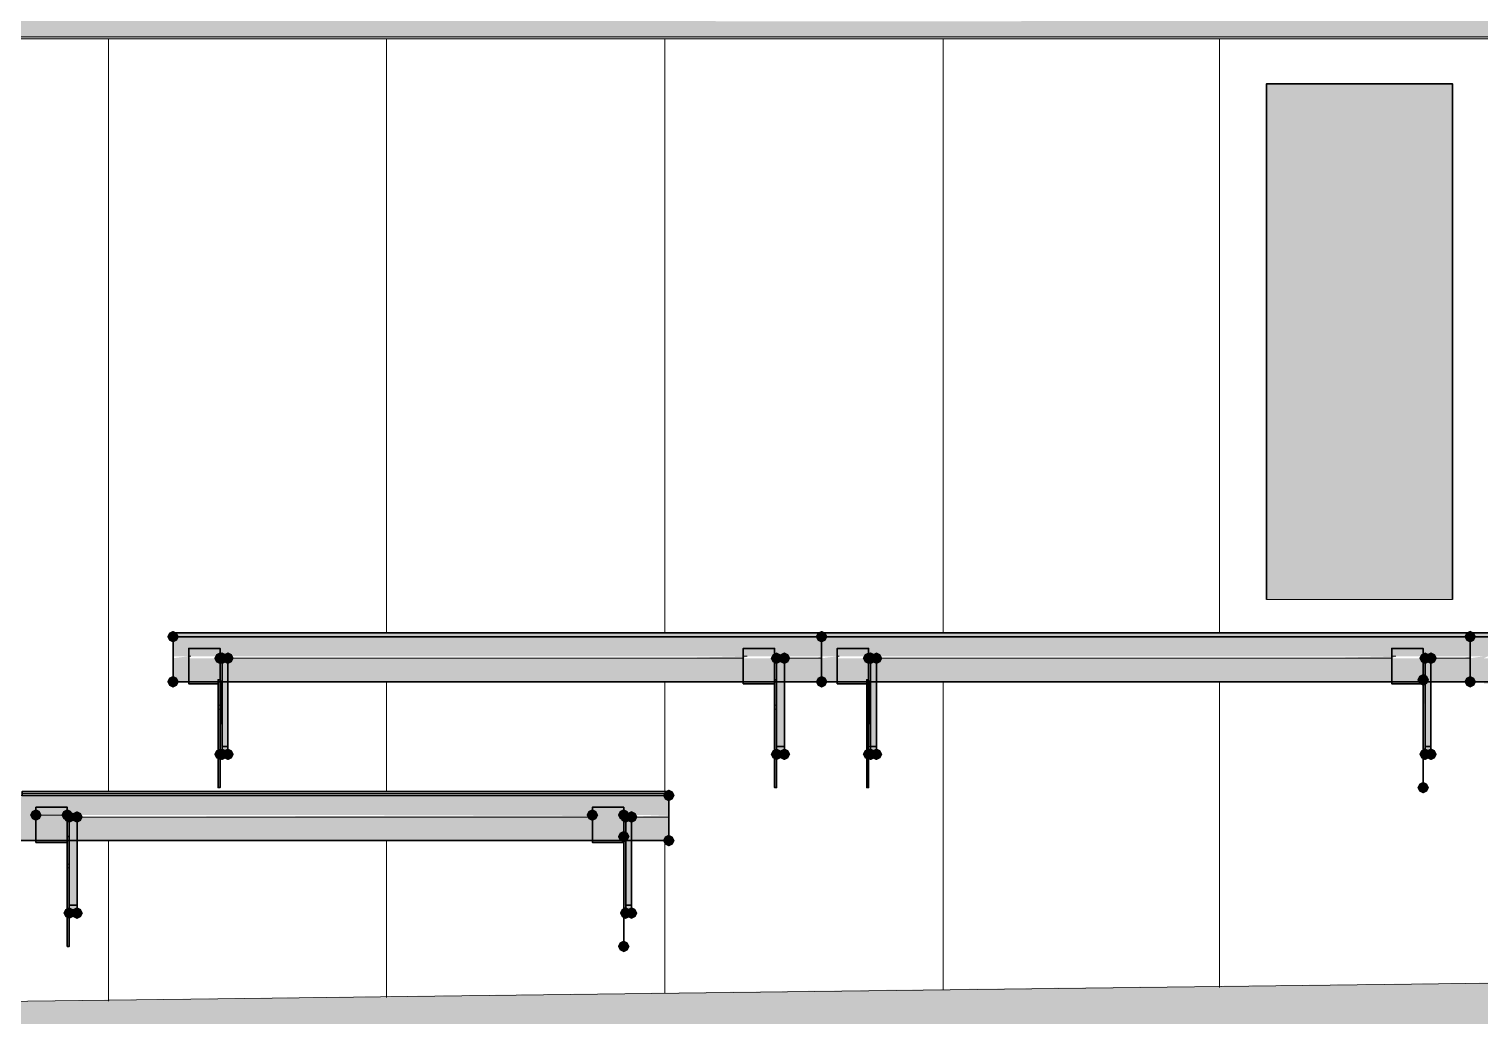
# Model space of a CAD drawing. Header units: millimetres. Extents: x -11345 to 411485, y -9810 to 73012.
# Drawn here: x 310924 to 314058, y 3243 to 5375 of the extents above; entities that cross this region are included whole.
import ezdxf

# ---------------------------------------------------------------- set-up
doc = ezdxf.new("R2010")
doc.units = ezdxf.units.MM
for name, color, linetype, true_color in [('PDF _Антураж', 7, 'Continuous', 0xb7c0ca), ('PDF _Обобщенные модели', 7, 'Continuous', 0xb5bcbf), ('PDF _Ограждение', 7, 'Continuous', 0x7f7f7f)]:
    doc.layers.add(name, color=color, linetype=linetype, true_color=true_color)
for name, color, linetype in [('PDF _Крыша штриховка', 7, 'Continuous'), ('PDF _Линии', 7, 'Continuous'), ('PDF _Стены наружные', 7, 'Continuous')]:
    doc.layers.add(name, color=color, linetype=linetype)

msp = doc.modelspace()

# ---------------------------------------------------------------- hatches: boundary and pattern name
at = {"layer": 'PDF _Антураж', "transparency": 33554687}
msp.add_hatch(color=256, dxfattribs=at).paths.add_polyline_path([(298603.49472, 3063.50144), (298734.71891, 3046.56929), (298738.95195, 3063.50144), (298738.95195, 3076.20056), (298726.25284, 3076.20056), (298730.48587, 3093.13271), (298946.37083, 3063.50144), (298942.13779, 3042.33625), (298950.60387, 3042.33625), (298954.83691, 3063.50144), (299132.62452, 3038.10321), (301592.0198, 3008.47194), (301668.21449, 3008.47194), (307865.38263, 2932.27725), (308034.70416, 2928.04422), (308034.70416, 2919.57814), (308085.50062, 2839.15041), (308098.19974, 2830.68433), (308102.43278, 2826.4513), (308115.13189, 2822.21826), (308119.36493, 2822.21826), (308144.76316, 2817.98522), (308174.39443, 2813.75218), (308178.62747, 2813.75218), (308204.0257, 2817.98522), (308208.25874, 2817.98522), (308233.65697, 2822.21826), (308237.89, 2822.21826), (308250.58912, 2826.4513), (308259.0552, 2830.68433), (308267.52127, 2839.15041), (308271.75431, 2839.15041), (308318.31773, 2919.57814), (308318.31773, 2923.81118), (308322.55077, 2923.81118), (308322.55077, 2932.27725), (314604.37968, 3008.47194), (314684.80741, 3008.47194), (317804.55667, 2970.3746), (321047.06405, 2928.04422), (321051.29708, 2928.04422), (321051.29708, 2919.57814), (321055.53012, 2915.3451), (321102.09354, 2839.15041), (321114.79266, 2830.68433), (321114.79266, 2826.4513), (321131.72481, 2822.21826), (321135.95785, 2822.21826), (321161.35608, 2817.98522), (321199.45343, 2813.75218), (321220.61862, 2817.98522), (321224.85166, 2817.98522), (321250.24989, 2822.21826), (321254.48292, 2822.21826), (321267.18204, 2826.4513), (321275.64812, 2830.68433), (321284.11419, 2839.15041), (321330.67761, 2915.3451), (321330.67761, 2928.04422), (321753.98145, 2970.3746), (321758.21449, 2961.90852), (321758.21449, 3300.55159), (321152.89, 3241.28905), (316454.21744, 3300.55159), (314629.77791, 3321.71678), (312830.73661, 3300.55159), (308195.55962, 3241.28905), (308136.29708, 3241.28905), (301697.84576, 3321.71678), (297401.31183, 3372.51324), (297418.24399, 3321.71678), (297447.87525, 3241.28905), (297452.10829, 3224.3569), (297443.64222, 3245.52209), (297447.87525, 3224.3569), (297452.10829, 3220.12386), (297718.78971, 3152.39525), (297752.65402, 3148.16221), (297735.72186, 3152.39525), (297602.38115, 3186.25955), (297752.65402, 3148.16221), (297960.07289, 3118.53094), (298163.25874, 3093.13271), (298167.49177, 3093.13271), (298180.19089, 3118.53094), (298383.37673, 3093.13271), (298493.43573, 3076.20056), (298506.13484, 3076.20056)])
at = {"layer": 'PDF _Линии', "transparency": 33554559}
for points in [[(311247.58027, 4062.49849), (311243.34723, 4070.96457), (311234.88115, 4075.19761), (311226.41508, 4070.96457), (311222.18204, 4062.49849), (311226.41508, 4054.03242), (311234.88115, 4049.79938), (311243.34723, 4054.03242)], [(312648.71596, 4062.49849), (312644.48292, 4070.96457), (312636.01685, 4075.19761), (312627.55077, 4070.96457), (312623.31773, 4062.49849), (312627.55077, 4054.03242), (312636.01685, 4049.79938), (312644.48292, 4054.03242)], [(312648.71596, 4062.49849), (312644.48292, 4070.96457), (312636.01685, 4075.19761), (312627.55077, 4070.96457), (312623.31773, 4062.49849), (312627.55077, 4054.03242), (312636.01685, 4049.79938), (312644.48292, 4054.03242)], [(314049.85166, 4062.49849), (314045.61862, 4070.96457), (314037.15254, 4075.19761), (314028.68646, 4070.96457), (314024.45343, 4062.49849), (314028.68646, 4054.03242), (314037.15254, 4049.79938), (314045.61862, 4054.03242)], [(314049.85166, 4062.49849), (314045.61862, 4070.96457), (314037.15254, 4075.19761), (314028.68646, 4070.96457), (314024.45343, 4062.49849), (314028.68646, 4054.03242), (314037.15254, 4049.79938), (314045.61862, 4054.03242)], [(311349.17319, 4015.93507), (311344.94015, 4024.40115), (311336.47407, 4028.63419), (311328.008, 4024.40115), (311323.77496, 4015.93507), (311328.008, 4007.46899), (311336.47407, 4003.23596), (311344.94015, 4007.46899)], [(311349.17319, 4015.93507), (311344.94015, 4024.40115), (311336.47407, 4028.63419), (311328.008, 4024.40115), (311323.77496, 4015.93507), (311328.008, 4007.46899), (311336.47407, 4003.23596), (311344.94015, 4007.46899)], [(311353.40623, 4015.93507), (311349.17319, 4024.40115), (311340.70711, 4028.63419), (311332.24104, 4024.40115), (311328.008, 4015.93507), (311332.24104, 4007.46899), (311340.70711, 4003.23596), (311349.17319, 4007.46899)], [(311353.40623, 4015.93507), (311349.17319, 4024.40115), (311340.70711, 4028.63419), (311332.24104, 4024.40115), (311328.008, 4015.93507), (311332.24104, 4007.46899), (311340.70711, 4003.23596), (311349.17319, 4007.46899)], [(311366.10534, 4015.93507), (311361.87231, 4024.40115), (311353.40623, 4028.63419), (311344.94015, 4024.40115), (311340.70711, 4015.93507), (311344.94015, 4007.46899), (311353.40623, 4003.23596), (311361.87231, 4007.46899)], [(312551.35608, 4015.93507), (312547.12304, 4024.40115), (312538.65697, 4028.63419), (312530.19089, 4024.40115), (312525.95785, 4015.93507), (312530.19089, 4007.46899), (312538.65697, 4003.23596), (312547.12304, 4007.46899)], [(312551.35608, 4015.93507), (312547.12304, 4024.40115), (312538.65697, 4028.63419), (312530.19089, 4024.40115), (312525.95785, 4015.93507), (312530.19089, 4007.46899), (312538.65697, 4003.23596), (312547.12304, 4007.46899)], [(312551.35608, 4015.93507), (312547.12304, 4024.40115), (312538.65697, 4028.63419), (312530.19089, 4024.40115), (312525.95785, 4015.93507), (312530.19089, 4007.46899), (312538.65697, 4003.23596), (312547.12304, 4007.46899)], [(312551.35608, 4015.93507), (312547.12304, 4024.40115), (312538.65697, 4028.63419), (312530.19089, 4024.40115), (312525.95785, 4015.93507), (312530.19089, 4007.46899), (312538.65697, 4003.23596), (312547.12304, 4007.46899)], [(312568.28823, 4015.93507), (312564.0552, 4024.40115), (312555.58912, 4028.63419), (312547.12304, 4024.40115), (312542.89, 4015.93507), (312547.12304, 4007.46899), (312555.58912, 4003.23596), (312564.0552, 4007.46899)], [(312750.30888, 4015.93507), (312746.07584, 4024.40115), (312737.60977, 4028.63419), (312729.14369, 4024.40115), (312724.91065, 4015.93507), (312729.14369, 4007.46899), (312737.60977, 4003.23596), (312746.07584, 4007.46899)], [(312750.30888, 4015.93507), (312746.07584, 4024.40115), (312737.60977, 4028.63419), (312729.14369, 4024.40115), (312724.91065, 4015.93507), (312729.14369, 4007.46899), (312737.60977, 4003.23596), (312746.07584, 4007.46899)], [(312754.54192, 4015.93507), (312750.30888, 4024.40115), (312741.84281, 4028.63419), (312733.37673, 4024.40115), (312729.14369, 4015.93507), (312733.37673, 4007.46899), (312741.84281, 4003.23596), (312750.30888, 4007.46899)], [(312754.54192, 4015.93507), (312750.30888, 4024.40115), (312741.84281, 4028.63419), (312733.37673, 4024.40115), (312729.14369, 4015.93507), (312733.37673, 4007.46899), (312741.84281, 4003.23596), (312750.30888, 4007.46899)], [(312767.24104, 4015.93507), (312763.008, 4024.40115), (312754.54192, 4028.63419), (312746.07584, 4024.40115), (312741.84281, 4015.93507), (312746.07584, 4007.46899), (312754.54192, 4003.23596), (312763.008, 4007.46899)], [(313952.49177, 4015.93507), (313948.25874, 4024.40115), (313939.79266, 4028.63419), (313931.32658, 4024.40115), (313927.09354, 4015.93507), (313931.32658, 4007.46899), (313939.79266, 4003.23596), (313948.25874, 4007.46899)], [(313952.49177, 4015.93507), (313948.25874, 4024.40115), (313939.79266, 4028.63419), (313931.32658, 4024.40115), (313927.09354, 4015.93507), (313931.32658, 4007.46899), (313939.79266, 4003.23596), (313948.25874, 4007.46899)], [(313965.19089, 4015.93507), (313960.95785, 4024.40115), (313952.49177, 4028.63419), (313944.0257, 4024.40115), (313939.79266, 4015.93507), (313944.0257, 4007.46899), (313952.49177, 4003.23596), (313960.95785, 4007.46899)], [(313948.25874, 3969.37165), (313944.0257, 3977.83773), (313935.55962, 3982.07076), (313927.09354, 3977.83773), (313922.86051, 3969.37165), (313927.09354, 3960.90557), (313935.55962, 3956.67253), (313944.0257, 3960.90557)], [(311247.58027, 3965.13861), (311243.34723, 3973.60469), (311234.88115, 3977.83773), (311226.41508, 3973.60469), (311222.18204, 3965.13861), (311226.41508, 3956.67253), (311234.88115, 3952.4395), (311243.34723, 3956.67253)], [(312648.71596, 3965.13861), (312644.48292, 3973.60469), (312636.01685, 3977.83773), (312627.55077, 3973.60469), (312623.31773, 3965.13861), (312627.55077, 3956.67253), (312636.01685, 3952.4395), (312644.48292, 3956.67253)], [(312648.71596, 3965.13861), (312644.48292, 3973.60469), (312636.01685, 3977.83773), (312627.55077, 3973.60469), (312623.31773, 3965.13861), (312627.55077, 3956.67253), (312636.01685, 3952.4395), (312644.48292, 3956.67253)], [(314049.85166, 3965.13861), (314045.61862, 3973.60469), (314037.15254, 3977.83773), (314028.68646, 3973.60469), (314024.45343, 3965.13861), (314028.68646, 3956.67253), (314037.15254, 3952.4395), (314045.61862, 3956.67253)], [(314049.85166, 3965.13861), (314045.61862, 3973.60469), (314037.15254, 3977.83773), (314028.68646, 3973.60469), (314024.45343, 3965.13861), (314028.68646, 3956.67253), (314037.15254, 3952.4395), (314045.61862, 3956.67253)], [(311349.17319, 3808.51619), (311344.94015, 3816.98227), (311336.47407, 3821.21531), (311328.008, 3816.98227), (311323.77496, 3808.51619), (311328.008, 3800.05012), (311336.47407, 3795.81708), (311344.94015, 3800.05012)], [(311353.40623, 3808.51619), (311349.17319, 3816.98227), (311340.70711, 3821.21531), (311332.24104, 3816.98227), (311328.008, 3808.51619), (311332.24104, 3800.05012), (311340.70711, 3795.81708), (311349.17319, 3800.05012)], [(311353.40623, 3808.51619), (311349.17319, 3816.98227), (311340.70711, 3821.21531), (311332.24104, 3816.98227), (311328.008, 3808.51619), (311332.24104, 3800.05012), (311340.70711, 3795.81708), (311349.17319, 3800.05012)], [(311366.10534, 3808.51619), (311361.87231, 3816.98227), (311353.40623, 3821.21531), (311344.94015, 3816.98227), (311340.70711, 3808.51619), (311344.94015, 3800.05012), (311353.40623, 3795.81708), (311361.87231, 3800.05012)], [(312551.35608, 3808.51619), (312547.12304, 3816.98227), (312538.65697, 3821.21531), (312530.19089, 3816.98227), (312525.95785, 3808.51619), (312530.19089, 3800.05012), (312538.65697, 3795.81708), (312547.12304, 3800.05012)], [(312551.35608, 3808.51619), (312547.12304, 3816.98227), (312538.65697, 3821.21531), (312530.19089, 3816.98227), (312525.95785, 3808.51619), (312530.19089, 3800.05012), (312538.65697, 3795.81708), (312547.12304, 3800.05012)], [(312551.35608, 3808.51619), (312547.12304, 3816.98227), (312538.65697, 3821.21531), (312530.19089, 3816.98227), (312525.95785, 3808.51619), (312530.19089, 3800.05012), (312538.65697, 3795.81708), (312547.12304, 3800.05012)], [(312568.28823, 3808.51619), (312564.0552, 3816.98227), (312555.58912, 3821.21531), (312547.12304, 3816.98227), (312542.89, 3808.51619), (312547.12304, 3800.05012), (312555.58912, 3795.81708), (312564.0552, 3800.05012)], [(312750.30888, 3808.51619), (312746.07584, 3816.98227), (312737.60977, 3821.21531), (312729.14369, 3816.98227), (312724.91065, 3808.51619), (312729.14369, 3800.05012), (312737.60977, 3795.81708), (312746.07584, 3800.05012)], [(312754.54192, 3808.51619), (312750.30888, 3816.98227), (312741.84281, 3821.21531), (312733.37673, 3816.98227), (312729.14369, 3808.51619), (312733.37673, 3800.05012), (312741.84281, 3795.81708), (312750.30888, 3800.05012)], [(312754.54192, 3808.51619), (312750.30888, 3816.98227), (312741.84281, 3821.21531), (312733.37673, 3816.98227), (312729.14369, 3808.51619), (312733.37673, 3800.05012), (312741.84281, 3795.81708), (312750.30888, 3800.05012)], [(312767.24104, 3808.51619), (312763.008, 3816.98227), (312754.54192, 3821.21531), (312746.07584, 3816.98227), (312741.84281, 3808.51619), (312746.07584, 3800.05012), (312754.54192, 3795.81708), (312763.008, 3800.05012)], [(313952.49177, 3808.51619), (313948.25874, 3816.98227), (313939.79266, 3821.21531), (313931.32658, 3816.98227), (313927.09354, 3808.51619), (313931.32658, 3800.05012), (313939.79266, 3795.81708), (313948.25874, 3800.05012)], [(313952.49177, 3808.51619), (313948.25874, 3816.98227), (313939.79266, 3821.21531), (313931.32658, 3816.98227), (313927.09354, 3808.51619), (313931.32658, 3800.05012), (313939.79266, 3795.81708), (313948.25874, 3800.05012)], [(313965.19089, 3808.51619), (313960.95785, 3816.98227), (313952.49177, 3821.21531), (313944.0257, 3816.98227), (313939.79266, 3808.51619), (313944.0257, 3800.05012), (313952.49177, 3795.81708), (313960.95785, 3800.05012)], [(312318.53897, 3719.62239), (312314.30593, 3728.08846), (312305.83986, 3732.3215), (312297.37378, 3728.08846), (312293.14074, 3719.62239), (312297.37378, 3711.15631), (312305.83986, 3706.92327), (312314.30593, 3711.15631)], [(313948.25874, 3736.55454), (313944.0257, 3745.02062), (313935.55962, 3749.25366), (313927.09354, 3745.02062), (313922.86051, 3736.55454), (313927.09354, 3728.08846), (313935.55962, 3723.85543), (313944.0257, 3728.08846)], [(310951.26759, 3677.292), (310947.03455, 3685.75808), (310938.56847, 3689.99112), (310930.10239, 3685.75808), (310925.86936, 3677.292), (310930.10239, 3668.82593), (310938.56847, 3664.59289), (310947.03455, 3668.82593)], [(311018.9962, 3677.292), (311014.76316, 3685.75808), (311006.29708, 3689.99112), (310997.83101, 3685.75808), (310993.59797, 3677.292), (310997.83101, 3668.82593), (311006.29708, 3664.59289), (311014.76316, 3668.82593)], [(311023.22924, 3673.05897), (311018.9962, 3681.52504), (311010.53012, 3685.75808), (311002.06405, 3681.52504), (310997.83101, 3673.05897), (311002.06405, 3664.59289), (311010.53012, 3660.35985), (311018.9962, 3664.59289)], [(311023.22924, 3673.05897), (311018.9962, 3681.52504), (311010.53012, 3685.75808), (311002.06405, 3681.52504), (310997.83101, 3673.05897), (311002.06405, 3664.59289), (311010.53012, 3660.35985), (311018.9962, 3664.59289)], [(311023.22924, 3673.05897), (311018.9962, 3681.52504), (311010.53012, 3685.75808), (311002.06405, 3681.52504), (310997.83101, 3673.05897), (311002.06405, 3664.59289), (311010.53012, 3660.35985), (311018.9962, 3664.59289)], [(311023.22924, 3673.05897), (311018.9962, 3681.52504), (311010.53012, 3685.75808), (311002.06405, 3681.52504), (310997.83101, 3673.05897), (311002.06405, 3664.59289), (311010.53012, 3660.35985), (311018.9962, 3664.59289)], [(311040.16139, 3673.05897), (311035.92835, 3681.52504), (311027.46228, 3685.75808), (311018.9962, 3681.52504), (311014.76316, 3673.05897), (311018.9962, 3664.59289), (311027.46228, 3660.35985), (311035.92835, 3664.59289)], [(312153.45048, 3677.292), (312149.21744, 3685.75808), (312140.75136, 3689.99112), (312132.28528, 3685.75808), (312128.05225, 3677.292), (312132.28528, 3668.82593), (312140.75136, 3664.59289), (312149.21744, 3668.82593)], [(312221.17909, 3677.292), (312216.94605, 3685.75808), (312208.47997, 3689.99112), (312200.0139, 3685.75808), (312195.78086, 3677.292), (312200.0139, 3668.82593), (312208.47997, 3664.59289), (312216.94605, 3668.82593)], [(312225.41213, 3673.05897), (312221.17909, 3681.52504), (312212.71301, 3685.75808), (312204.24694, 3681.52504), (312200.0139, 3673.05897), (312204.24694, 3664.59289), (312212.71301, 3660.35985), (312221.17909, 3664.59289)], [(312225.41213, 3673.05897), (312221.17909, 3681.52504), (312212.71301, 3685.75808), (312204.24694, 3681.52504), (312200.0139, 3673.05897), (312204.24694, 3664.59289), (312212.71301, 3660.35985), (312221.17909, 3664.59289)], [(312238.11124, 3673.05897), (312233.8782, 3681.52504), (312225.41213, 3685.75808), (312216.94605, 3681.52504), (312212.71301, 3673.05897), (312216.94605, 3664.59289), (312225.41213, 3660.35985), (312233.8782, 3664.59289)], [(312221.17909, 3630.72858), (312216.94605, 3639.19466), (312208.47997, 3643.4277), (312200.0139, 3639.19466), (312195.78086, 3630.72858), (312200.0139, 3622.2625), (312208.47997, 3618.02947), (312216.94605, 3622.2625)], [(312318.53897, 3622.2625), (312314.30593, 3630.72858), (312305.83986, 3634.96162), (312297.37378, 3630.72858), (312293.14074, 3622.2625), (312297.37378, 3613.79643), (312305.83986, 3609.56339), (312314.30593, 3613.79643)], [(311023.22924, 3465.64009), (311018.9962, 3474.10616), (311010.53012, 3478.3392), (311002.06405, 3474.10616), (310997.83101, 3465.64009), (311002.06405, 3457.17401), (311010.53012, 3452.94097), (311018.9962, 3457.17401)], [(311023.22924, 3465.64009), (311018.9962, 3474.10616), (311010.53012, 3478.3392), (311002.06405, 3474.10616), (310997.83101, 3465.64009), (311002.06405, 3457.17401), (311010.53012, 3452.94097), (311018.9962, 3457.17401)], [(311023.22924, 3465.64009), (311018.9962, 3474.10616), (311010.53012, 3478.3392), (311002.06405, 3474.10616), (310997.83101, 3465.64009), (311002.06405, 3457.17401), (311010.53012, 3452.94097), (311018.9962, 3457.17401)], [(311040.16139, 3465.64009), (311035.92835, 3474.10616), (311027.46228, 3478.3392), (311018.9962, 3474.10616), (311014.76316, 3465.64009), (311018.9962, 3457.17401), (311027.46228, 3452.94097), (311035.92835, 3457.17401)], [(312225.41213, 3465.64009), (312221.17909, 3474.10616), (312212.71301, 3478.3392), (312204.24694, 3474.10616), (312200.0139, 3465.64009), (312204.24694, 3457.17401), (312212.71301, 3452.94097), (312221.17909, 3457.17401)], [(312225.41213, 3465.64009), (312221.17909, 3474.10616), (312212.71301, 3478.3392), (312204.24694, 3474.10616), (312200.0139, 3465.64009), (312204.24694, 3457.17401), (312212.71301, 3452.94097), (312221.17909, 3457.17401)], [(312238.11124, 3465.64009), (312233.8782, 3474.10616), (312225.41213, 3478.3392), (312216.94605, 3474.10616), (312212.71301, 3465.64009), (312216.94605, 3457.17401), (312225.41213, 3452.94097), (312233.8782, 3457.17401)], [(312221.17909, 3393.67843), (312216.94605, 3402.14451), (312208.47997, 3406.37755), (312200.0139, 3402.14451), (312195.78086, 3393.67843), (312200.0139, 3385.21236), (312208.47997, 3380.97932), (312216.94605, 3385.21236)]]:
    msp.add_hatch(color=256, dxfattribs=at).paths.add_polyline_path(points)
at = {"layer": 'PDF _Обобщенные модели', "true_color": 0x7f7f7f, "transparency": 33554559}
h = msp.add_hatch(color=8, dxfattribs=at)
h.paths.add_polyline_path([(313939.79266, 3808.51619), (313935.55962, 3825.44835), (313935.55962, 3808.51619)])
h.paths.add_polyline_path([(315340.92835, 3808.51619), (315336.69531, 3825.44835), (315336.69531, 3808.51619)])
h.paths.add_polyline_path([(316941.01685, 3808.51619), (316936.78381, 3825.44835), (316936.78381, 3808.51619)])
h.paths.add_polyline_path([(312623.31773, 4015.93507), (312538.65697, 4015.93507), (312534.42393, 4020.16811), (312534.42393, 4015.93507), (312538.65697, 3990.53684), (312538.65697, 3969.37165), (312534.42393, 3969.37165), (312534.42393, 4015.93507), (312466.69531, 4015.93507), (312475.16139, 4020.16811), (312534.42393, 4020.16811), (312636.01685, 4020.16811), (312669.88115, 4020.16811), (312636.01685, 4015.93507), (312636.01685, 4020.16811)])
h.paths.add_polyline_path([(318138.9667, 4015.93507), (318138.9667, 3969.37165), (318134.73366, 3969.37165), (318134.73366, 4015.93507), (318067.00505, 4015.93507), (318075.47113, 4020.16811), (318236.32658, 4020.16811)], flags=0)
h.paths.add_polyline_path([(316936.78381, 4015.93507), (316869.0552, 4015.93507), (316873.28823, 4020.16811), (318067.00505, 4020.16811)], flags=0)
h.paths.add_polyline_path([(315421.35608, 4015.93507), (315268.9667, 4015.93507), (315273.19974, 4020.16811), (315434.0552, 4020.16811), (315467.9195, 4020.16811), (315434.0552, 4015.93507), (315434.0552, 4020.16811)], flags=0)
h.paths.add_polyline_path([(314138.74546, 4015.93507), (314138.74546, 3969.37165), (314134.51242, 3969.37165), (314134.51242, 4015.93507), (314066.78381, 4015.93507), (314075.24989, 4020.16811), (315268.9667, 4020.16811), (315103.8782, 4015.93507)], flags=0)
h.paths.add_polyline_path([(312737.60977, 4015.93507), (312669.88115, 4015.93507), (312674.11419, 4020.16811), (313867.83101, 4020.16811), (313706.97555, 4015.93507), (312741.84281, 4015.93507), (312741.84281, 3825.44835), (312741.84281, 3808.51619), (312754.54192, 3808.51619), (312754.54192, 3965.13861), (313867.83101, 3965.13861), (313867.83101, 3960.90557), (313935.55962, 3960.90557), (313935.55962, 4015.93507), (313867.83101, 4015.93507), (313876.29708, 4020.16811), (314037.15254, 4020.16811), (314066.78381, 4020.16811), (314037.15254, 4015.93507), (314037.15254, 4020.16811), (314020.22039, 4015.93507), (313935.55962, 4015.93507), (313939.79266, 3825.44835), (313939.79266, 3808.51619), (313952.49177, 3808.51619), (313952.49177, 3965.13861), (314066.78381, 3965.13861), (314066.78381, 3960.90557), (314134.51242, 3960.90557), (314134.51242, 3736.55454), (314138.74546, 3736.55454), (314138.74546, 3808.51619), (314155.67761, 3808.51619), (314155.67761, 3965.13861), (315268.9667, 3965.13861), (315268.9667, 3960.90557), (315336.69531, 3960.90557), (315336.69531, 3825.44835), (315340.92835, 3825.44835), (315340.92835, 3808.51619), (315353.62747, 3808.51619), (315353.62747, 3965.13861), (315467.9195, 3965.13861), (315467.9195, 3960.90557), (315535.64812, 3960.90557), (315535.64812, 4015.93507), (315467.9195, 4015.93507), (315476.38558, 4020.16811), (316670.10239, 4020.16811), (316505.0139, 4015.93507), (315535.64812, 4015.93507), (315539.88115, 3825.44835), (315539.88115, 3808.51619), (315552.58027, 3808.51619), (315552.58027, 3965.13861), (316670.10239, 3965.13861), (316670.10239, 3960.90557), (316733.59797, 3960.90557), (316733.59797, 3736.55454), (316737.83101, 3736.55454), (316737.83101, 3808.51619), (316742.06405, 3808.51619), (316737.83101, 3825.44835), (316742.06405, 3825.44835), (316737.83101, 4015.93507), (316670.10239, 4015.93507), (316674.33543, 4020.16811), (316835.19089, 4020.16811), (316822.49177, 4015.93507), (316742.06405, 4015.93507), (316742.06405, 3825.44835), (316742.06405, 3808.51619), (316754.76316, 3808.51619), (316754.76316, 3965.13861), (316869.0552, 3965.13861), (316869.0552, 3960.90557), (316936.78381, 3960.90557), (316936.78381, 3825.44835), (316941.01685, 3825.44835), (316941.01685, 3808.51619), (316953.71596, 3808.51619), (316953.71596, 3965.13861), (318067.00505, 3965.13861), (318067.00505, 3960.90557), (318134.73366, 3960.90557), (318134.73366, 3736.55454), (318138.9667, 3736.55454), (318138.9667, 3808.51619), (318155.89885, 3808.51619), (318155.89885, 3965.13861), (318270.19089, 3965.13861), (318270.19089, 3960.90557), (318333.68646, 3960.90557), (318333.68646, 3736.55454), (318337.9195, 3736.55454), (318337.9195, 3825.44835), (318342.15254, 3825.44835), (318337.9195, 4015.93507), (318270.19089, 4015.93507), (318274.42393, 4020.16811), (319468.14074, 4020.16811), (318337.9195, 4015.93507), (318342.15254, 4015.93507), (318342.15254, 3825.44835), (318342.15254, 3808.51619), (318354.85166, 3808.51619), (318354.85166, 3965.13861), (319468.14074, 3965.13861), (319468.14074, 3960.90557), (319535.86936, 3960.90557), (319535.86936, 3736.55454), (319540.10239, 3736.55454), (319540.10239, 3808.51619), (319557.03455, 3808.51619), (319557.03455, 3965.13861), (319637.46228, 3965.13861), (319637.46228, 4020.16811), (319535.86936, 4015.93507), (319540.10239, 4015.93507), (319540.10239, 3969.37165), (319535.86936, 3969.37165), (319535.86936, 4015.93507), (319468.14074, 4015.93507), (319476.60682, 4020.16811), (319637.46228, 4020.16811), (319637.46228, 4070.96457), (311234.88115, 4070.96457), (311234.88115, 4020.16811), (311268.74546, 4020.16811), (311234.88115, 4015.93507), (311234.88115, 3965.13861), (311268.74546, 3965.13861), (311268.74546, 3960.90557), (311332.24104, 3960.90557), (311332.24104, 3736.55454), (311336.47407, 3736.55454), (311336.47407, 3825.44835), (311340.70711, 3825.44835), (311336.47407, 4015.93507), (311268.74546, 4015.93507), (311272.9785, 4020.16811), (312466.69531, 4020.16811), (312305.83986, 4015.93507), (311340.70711, 4015.93507), (311340.70711, 3825.44835), (311340.70711, 3808.51619), (311353.40623, 3808.51619), (311353.40623, 3965.13861), (312466.69531, 3965.13861), (312466.69531, 3960.90557), (312534.42393, 3960.90557), (312534.42393, 3736.55454), (312538.65697, 3736.55454), (312538.65697, 3808.51619), (312555.58912, 3808.51619), (312555.58912, 3965.13861), (312669.88115, 3965.13861), (312669.88115, 3960.90557), (312733.37673, 3960.90557), (312733.37673, 3736.55454), (312737.60977, 3736.55454), (312737.60977, 3808.51619), (312741.84281, 3808.51619), (312737.60977, 3825.44835), (312741.84281, 3825.44835)], flags=0)
h.paths.add_polyline_path([(315539.88115, 3808.51619), (315535.64812, 3825.44835), (315535.64812, 3808.51619)])
h = msp.add_hatch(color=8, dxfattribs=at)
h.paths.add_polyline_path([(305211.26759, 3465.64009), (305207.03455, 3482.57224), (305207.03455, 3465.64009)])
h.paths.add_polyline_path([(312212.71301, 3465.64009), (312208.47997, 3482.57224), (312208.47997, 3465.64009)])
h.paths.add_polyline_path([(306811.35608, 3465.64009), (306807.12304, 3482.57224), (306807.12304, 3465.64009)])
h.paths.add_polyline_path([(304009.08469, 3673.05897), (304009.08469, 3677.292), (305139.30593, 3677.292)])
h.paths.add_polyline_path([(305410.22039, 3630.72858), (305405.98735, 3630.72858), (305405.98735, 3673.05897)], flags=0)
h.paths.add_polyline_path([(305410.22039, 3673.05897), (305405.98735, 3677.292), (306540.44163, 3677.292)], flags=0)
h.paths.add_polyline_path([(304026.01685, 3465.64009), (304026.01685, 3622.2625), (305139.30593, 3622.2625), (305139.30593, 3618.02947), (305207.03455, 3618.02947), (305207.03455, 3673.05897), (305207.03455, 3677.292), (305308.62747, 3677.292), (305207.03455, 3673.05897), (305211.26759, 3482.57224), (305211.26759, 3465.64009), (305223.9667, 3465.64009), (305223.9667, 3622.2625), (305338.25874, 3622.2625), (305338.25874, 3618.02947), (305405.98735, 3618.02947), (305405.98735, 3393.67843), (305410.22039, 3393.67843), (305410.22039, 3465.64009), (305427.15254, 3465.64009), (305427.15254, 3622.2625), (306540.44163, 3622.2625), (306540.44163, 3618.02947), (306603.9372, 3618.02947), (306603.9372, 3393.67843), (306608.17024, 3393.67843), (306608.17024, 3482.57224), (306612.40328, 3482.57224), (306608.17024, 3673.05897), (306608.17024, 3677.292), (306705.53012, 3677.292), (306608.17024, 3673.05897), (306612.40328, 3673.05897), (306612.40328, 3482.57224), (306612.40328, 3465.64009), (306625.10239, 3465.64009), (306625.10239, 3622.2625), (306739.39443, 3622.2625), (306739.39443, 3618.02947), (306807.12304, 3618.02947), (306807.12304, 3673.05897), (306807.12304, 3677.292), (307776.48882, 3677.292), (306807.12304, 3673.05897), (306811.35608, 3482.57224), (306811.35608, 3465.64009), (306824.0552, 3465.64009), (306824.0552, 3622.2625), (307941.57732, 3622.2625), (307941.57732, 3618.02947), (308005.07289, 3618.02947), (308005.07289, 3393.67843), (308009.30593, 3393.67843), (308009.30593, 3465.64009), (308026.23809, 3465.64009), (308026.23809, 3622.2625), (308140.53012, 3622.2625), (308140.53012, 3618.02947), (308204.0257, 3618.02947), (308204.0257, 3393.67843), (308208.25874, 3393.67843), (308208.25874, 3482.57224), (308212.49177, 3482.57224), (308208.25874, 3673.05897), (308208.25874, 3677.292), (309177.62452, 3677.292), (308208.25874, 3673.05897), (308212.49177, 3673.05897), (308212.49177, 3482.57224), (308212.49177, 3465.64009), (308225.19089, 3465.64009), (308225.19089, 3622.2625), (309338.47997, 3622.2625), (309338.47997, 3618.02947), (309406.20859, 3618.02947), (309406.20859, 3393.67843), (309410.44163, 3393.67843), (309410.44163, 3465.64009), (309427.37378, 3465.64009), (309427.37378, 3622.2625), (309541.66582, 3622.2625), (309541.66582, 3618.02947), (309605.16139, 3618.02947), (309605.16139, 3393.67843), (309609.39443, 3393.67843), (309609.39443, 3465.64009), (309613.62747, 3465.64009), (309609.39443, 3482.57224), (309613.62747, 3482.57224), (309609.39443, 3673.05897), (309609.39443, 3677.292), (310739.61567, 3677.292), (309609.39443, 3673.05897), (309613.62747, 3673.05897), (309613.62747, 3482.57224), (309613.62747, 3465.64009), (309626.32658, 3465.64009), (309626.32658, 3622.2625), (310739.61567, 3622.2625), (310739.61567, 3618.02947), (310807.34428, 3618.02947), (310807.34428, 3673.05897), (310807.34428, 3677.292), (310908.9372, 3677.292), (310807.34428, 3673.05897), (310811.57732, 3482.57224), (310811.57732, 3469.87312), (310807.34428, 3482.57224), (310807.34428, 3465.64009), (310824.27643, 3465.64009), (310824.27643, 3622.2625), (310938.56847, 3622.2625), (310938.56847, 3618.02947), (311006.29708, 3618.02947), (311006.29708, 3393.67843), (311010.53012, 3393.67843), (311010.53012, 3465.64009), (311027.46228, 3465.64009), (311027.46228, 3622.2625), (312140.75136, 3622.2625), (312140.75136, 3618.02947), (312208.47997, 3618.02947), (312208.47997, 3482.57224), (312212.71301, 3482.57224), (312212.71301, 3465.64009), (312225.41213, 3465.64009), (312225.41213, 3622.2625), (312305.83986, 3622.2625), (312305.83986, 3677.292), (312208.47997, 3673.05897), (312208.47997, 3677.292), (312305.83986, 3677.292), (312305.83986, 3728.08846), (303907.49177, 3728.08846), (303907.49177, 3622.2625), (303941.35608, 3622.2625), (303941.35608, 3618.02947), (304004.85166, 3618.02947), (304004.85166, 3393.67843), (304009.08469, 3393.67843), (304009.08469, 3465.64009)], flags=0)
h.paths.add_polyline_path([(308009.30593, 3673.05897), (308009.30593, 3677.292), (308093.9667, 3677.292)], flags=0)
h.paths.add_polyline_path([(309410.44163, 3673.05897), (309410.44163, 3630.72858), (309406.20859, 3630.72858), (309406.20859, 3677.292), (309495.10239, 3677.292)], flags=0)
h.paths.add_polyline_path([(311010.53012, 3673.05897), (311010.53012, 3630.72858), (311006.29708, 3630.72858), (311006.29708, 3673.05897), (311010.53012, 3673.05897), (311006.29708, 3677.292), (312140.75136, 3677.292)], flags=0)
at = {"layer": 'PDF _Ограждение', "true_color": 0xb5bcbf, "transparency": 33554559}
msp.add_hatch(color=9, dxfattribs=at).paths.add_polyline_path([(299145.32363, 5412.83773), (299145.32363, 5353.57519), (321758.21449, 5353.57519), (321758.21449, 5412.83773), (313067.78676, 5412.83773), (313067.78676, 5391.67253), (312407.43278, 5391.67253), (312407.43278, 5412.83773), (305016.54782, 5412.83773), (305016.54782, 5391.67253), (304356.19384, 5391.67253), (304356.19384, 5412.83773)])
at = {"layer": 'PDF _Стены наружные', "true_color": 0xb6c1cb, "transparency": 33554687}
msp.add_hatch(color=9, dxfattribs=at).paths.add_polyline_path([(313999.0552, 5256.21531), (313596.91655, 5256.21531), (313596.91655, 4142.92622), (313999.0552, 4142.92622)])

# ---------------------------------------------------------------- linework, layer by layer
at = {"layer": 'PDF _Антураж', "color": 7, "lineweight": 18}
msp.add_lwpolyline([(321334.91065, 2919.57814), (321334.91065, 2923.81118), (321758.21449, 2961.90852), (321758.21449, 3300.55159), (321152.89, 3241.28905), (314672.10829, 3321.71678), (308165.92835, 3241.28905), (297401.31183, 3372.51324), (297452.10829, 3224.3569), (297752.65402, 3148.16221)], dxfattribs=at)
at = {"layer": 'PDF _Крыша штриховка', "lineweight": 9}
for points in [[(311095.19089, 3728.08846), (311095.19089, 5353.57519)], [(311696.28233, 4070.96457), (311696.28233, 5353.57519)], [(312297.37378, 4070.96457), (312297.37378, 5353.57519)], [(312898.46523, 4070.96457), (312898.46523, 5353.57519)], [(313495.32363, 4070.96457), (313495.32363, 5353.57519)], [(311696.28233, 3728.08846), (311696.28233, 3965.13861)], [(312297.37378, 3728.08846), (312297.37378, 3965.13861)], [(312898.46523, 3300.55159), (312898.46523, 3965.13861)], [(313495.32363, 3304.78463), (313495.32363, 3965.13861)], [(311095.19089, 3275.15336), (311095.19089, 3622.2625)], [(311696.28233, 3283.61944), (311696.28233, 3622.2625)], [(312297.37378, 3292.08551), (312297.37378, 3622.2625)]]:
    msp.add_lwpolyline(points, dxfattribs=at)
at = {"layer": 'PDF _Линии', "lineweight": 30}
for points in [[(313596.91655, 4142.92622), (313596.91655, 5256.21531), (313999.0552, 5256.21531), (313999.0552, 4142.92622)], [(311234.88115, 3965.13861), (311234.88115, 4020.16811), (311234.88115, 4028.63419), (311234.88115, 4062.49849), (312636.01685, 4062.49849), (312636.01685, 4028.63419), (312636.01685, 4020.16811), (312636.01685, 3965.13861), (312636.01685, 4020.16811), (312636.01685, 4028.63419), (312636.01685, 4062.49849), (312636.01685, 4066.73153), (312636.01685, 4070.96457), (311234.88115, 4070.96457), (311234.88115, 4066.73153), (311234.88115, 4062.49849)], [(311336.47407, 3922.80823), (311336.47407, 4015.93507), (311336.47407, 3969.37165), (311336.47407, 4015.93507), (311336.47407, 4020.16811), (311336.47407, 4037.10026), (311268.74546, 4037.10026), (311268.74546, 4020.16811), (311268.74546, 4015.93507), (311268.74546, 3960.90557), (311332.24104, 3960.90557)], [(311336.47407, 3969.37165), (311332.24104, 3969.37165), (311332.24104, 3914.34215), (311332.24104, 3905.87607), (311332.24104, 3736.55454), (311336.47407, 3736.55454), (311336.47407, 3905.87607), (311336.47407, 3914.34215), (311336.47407, 3927.04127), (311336.47407, 4015.93507)], [(311336.47407, 4015.93507), (311336.47407, 4015.93507)], [(311340.70711, 4015.93507), (311340.70711, 4015.93507)], [(311340.70711, 4015.93507), (311340.70711, 4015.93507)], [(311340.70711, 4015.93507), (311353.40623, 4015.93507), (311353.40623, 3825.44835), (311340.70711, 3825.44835), (311340.70711, 3808.51619), (311353.40623, 3808.51619), (311353.40623, 3825.44835)], [(312534.42393, 4015.93507), (312534.42393, 3969.37165), (312534.42393, 4015.93507), (312534.42393, 4020.16811), (312534.42393, 4037.10026), (312466.69531, 4037.10026), (312466.69531, 4020.16811), (312466.69531, 4015.93507), (312466.69531, 3960.90557), (312534.42393, 3960.90557)], [(312534.42393, 4015.93507), (312534.42393, 4015.93507)], [(312538.65697, 3969.37165), (312534.42393, 3969.37165), (312534.42393, 3914.34215), (312534.42393, 3905.87607), (312534.42393, 3736.55454), (312538.65697, 3736.55454), (312538.65697, 3905.87607), (312538.65697, 3914.34215), (312538.65697, 3927.04127), (312538.65697, 4015.93507)], [(312538.65697, 4015.93507), (312538.65697, 4015.93507)], [(312538.65697, 4015.93507), (312538.65697, 4015.93507)], [(312538.65697, 3922.80823), (312538.65697, 4015.93507), (312555.58912, 4015.93507), (312555.58912, 3825.44835), (312555.58912, 3808.51619), (312538.65697, 3808.51619), (312538.65697, 3825.44835), (312538.65697, 3808.51619), (312538.65697, 3825.44835), (312538.65697, 4015.93507), (312538.65697, 3825.44835), (312555.58912, 3825.44835)], [(312737.60977, 3922.80823), (312737.60977, 4015.93507), (312737.60977, 3969.37165), (312737.60977, 4015.93507), (312737.60977, 4020.16811), (312737.60977, 4037.10026), (312669.88115, 4037.10026), (312669.88115, 4020.16811), (312669.88115, 4015.93507), (312669.88115, 3960.90557), (312733.37673, 3960.90557)], [(312737.60977, 3969.37165), (312733.37673, 3969.37165), (312733.37673, 3914.34215), (312733.37673, 3905.87607), (312733.37673, 3736.55454), (312737.60977, 3736.55454), (312737.60977, 3905.87607), (312737.60977, 3914.34215), (312737.60977, 3927.04127), (312737.60977, 4015.93507)], [(312737.60977, 4015.93507), (312737.60977, 4015.93507)], [(312741.84281, 4015.93507), (312741.84281, 4015.93507)], [(312741.84281, 4015.93507), (312741.84281, 4015.93507)], [(312741.84281, 4015.93507), (312754.54192, 4015.93507), (312754.54192, 3825.44835), (312741.84281, 3825.44835), (312741.84281, 3808.51619), (312754.54192, 3808.51619), (312754.54192, 3825.44835)], [(313935.55962, 3922.80823), (313935.55962, 4015.93507), (313935.55962, 3969.37165), (313935.55962, 4015.93507), (313935.55962, 4020.16811), (313935.55962, 4037.10026), (313867.83101, 4037.10026), (313867.83101, 4020.16811), (313867.83101, 4015.93507), (313867.83101, 3960.90557), (313935.55962, 3960.90557)], [(313935.55962, 4015.93507), (313935.55962, 4015.93507)], [(313935.55962, 4015.93507), (313939.79266, 4015.93507)], [(313935.55962, 3808.51619), (313939.79266, 3808.51619), (313939.79266, 3825.44835), (313939.79266, 3808.51619), (313939.79266, 3825.44835), (313952.49177, 3825.44835), (313952.49177, 4015.93507), (313939.79266, 4015.93507), (313939.79266, 3825.44835), (313939.79266, 4015.93507), (313935.55962, 4015.93507), (313935.55962, 3927.04127), (313935.55962, 3914.34215), (313935.55962, 3969.37165)], [(313939.79266, 4015.93507), (313939.79266, 4015.93507)], [(311336.47407, 3825.44835), (311336.47407, 3808.51619)], [(311340.70711, 3825.44835), (311340.70711, 3825.44835)], [(311340.70711, 3808.51619), (311340.70711, 3825.44835)], [(312538.65697, 3825.44835), (312538.65697, 3825.44835)], [(312737.60977, 3825.44835), (312737.60977, 3808.51619)], [(312741.84281, 3825.44835), (312741.84281, 3825.44835)], [(312741.84281, 3808.51619), (312741.84281, 3825.44835)], [(313939.79266, 3825.44835), (313939.79266, 3825.44835)], [(313952.49177, 3825.44835), (313952.49177, 3808.51619), (313939.79266, 3808.51619)], [(311340.70711, 3808.51619), (311340.70711, 3808.51619)], [(312538.65697, 3808.51619), (312538.65697, 3808.51619)], [(312741.84281, 3808.51619), (312741.84281, 3808.51619)], [(313939.79266, 3808.51619), (313939.79266, 3808.51619)], [(312305.83986, 3622.2625), (312305.83986, 3677.292), (312305.83986, 3685.75808), (312305.83986, 3719.62239), (312305.83986, 3723.85543), (312305.83986, 3728.08846), (310908.9372, 3728.08846), (310908.9372, 3723.85543), (310908.9372, 3719.62239), (312305.83986, 3719.62239)], [(311006.29708, 3618.02947), (310938.56847, 3618.02947), (310938.56847, 3677.292), (310938.56847, 3694.22416), (311006.29708, 3694.22416), (311006.29708, 3677.292), (311006.29708, 3630.72858), (311006.29708, 3677.292)], [(311006.29708, 3673.05897), (311006.29708, 3673.05897)], [(311010.53012, 3673.05897), (311010.53012, 3673.05897)], [(311010.53012, 3673.05897), (311010.53012, 3673.05897)], [(311010.53012, 3673.05897), (311010.53012, 3584.16516), (311010.53012, 3673.05897), (311027.46228, 3673.05897), (311027.46228, 3482.57224), (311027.46228, 3465.64009), (311010.53012, 3465.64009), (311010.53012, 3482.57224), (311010.53012, 3465.64009), (311010.53012, 3482.57224), (311010.53012, 3673.05897), (311010.53012, 3482.57224), (311027.46228, 3482.57224)], [(312208.47997, 3618.02947), (312140.75136, 3618.02947), (312140.75136, 3677.292), (312140.75136, 3694.22416), (312208.47997, 3694.22416), (312208.47997, 3677.292), (312208.47997, 3630.72858), (312208.47997, 3677.292)], [(312208.47997, 3673.05897), (312208.47997, 3673.05897)], [(312208.47997, 3465.64009), (312212.71301, 3465.64009), (312212.71301, 3482.57224), (312212.71301, 3465.64009), (312212.71301, 3482.57224), (312225.41213, 3482.57224), (312225.41213, 3673.05897), (312212.71301, 3673.05897), (312212.71301, 3482.57224), (312212.71301, 3673.05897), (312208.47997, 3673.05897), (312208.47997, 3584.16516), (312208.47997, 3673.05897), (312212.71301, 3673.05897)], [(312212.71301, 3673.05897), (312212.71301, 3673.05897)], [(311010.53012, 3584.16516), (311010.53012, 3571.46604), (311010.53012, 3562.99997), (311010.53012, 3393.67843), (311006.29708, 3393.67843), (311006.29708, 3562.99997), (311006.29708, 3571.46604), (311006.29708, 3630.72858), (311010.53012, 3630.72858)], [(312208.47997, 3584.16516), (312208.47997, 3571.46604), (312208.47997, 3630.72858)], [(311010.53012, 3482.57224), (311010.53012, 3482.57224)], [(312212.71301, 3482.57224), (312212.71301, 3482.57224)], [(312225.41213, 3482.57224), (312225.41213, 3465.64009), (312212.71301, 3465.64009)], [(311010.53012, 3465.64009), (311010.53012, 3465.64009)], [(312212.71301, 3465.64009), (312212.71301, 3465.64009)]]:
    msp.add_lwpolyline(points, dxfattribs=at)
at = {"layer": 'PDF _Линии', "lineweight": 9}
msp.add_lwpolyline([(313596.91655, 4142.92622), (313999.0552, 4142.92622)], dxfattribs=at)
at = {"layer": 'PDF _Линии', "lineweight": 30}
for points in [[(314037.15254, 4062.49849), (314037.15254, 4028.63419), (314037.15254, 4020.16811), (314037.15254, 3965.13861), (314037.15254, 4020.16811), (314037.15254, 4028.63419), (314037.15254, 4062.49849), (314037.15254, 4066.73153), (314037.15254, 4070.96457), (312636.01685, 4070.96457), (312636.01685, 4066.73153), (312636.01685, 4062.49849)], [(315434.0552, 4062.49849), (315434.0552, 4028.63419), (315434.0552, 4020.16811), (315434.0552, 3965.13861), (315434.0552, 4020.16811), (315434.0552, 4028.63419), (315434.0552, 4062.49849), (315434.0552, 4066.73153), (315434.0552, 4070.96457), (314037.15254, 4070.96457), (314037.15254, 4066.73153), (314037.15254, 4062.49849)], [(311340.70711, 4015.93507), (311340.70711, 3825.44835)], [(312741.84281, 4015.93507), (312741.84281, 3825.44835)], [(313935.55962, 3736.55454), (313935.55962, 3905.87607), (313935.55962, 3914.34215), (313935.55962, 3905.87607)], [(312208.47997, 3393.67843), (312208.47997, 3562.99997), (312208.47997, 3571.46604), (312208.47997, 3562.99997)]]:
    msp.add_lwpolyline(points, close=True, dxfattribs=at)
at = {"layer": 'PDF _Линии', "lineweight": 30, "ltscale": 11.810594}
for points in [[(311234.88115, 3965.13861), (312636.01685, 3965.13861), (314037.15254, 3965.13861), (315434.0552, 3965.13861), (316835.19089, 3965.13861), (318236.32658, 3965.13861), (319637.46228, 3965.13861)], [(303907.49177, 3622.2625), (305308.62747, 3622.2625), (306705.53012, 3622.2625), (308106.66582, 3622.2625), (309507.80151, 3622.2625), (310908.9372, 3622.2625), (312305.83986, 3622.2625)]]:
    msp.add_lwpolyline(points, dxfattribs=at)
at = {"layer": 'PDF _Обобщенные модели', "color": 7, "lineweight": 9}
for points in [[(311234.88115, 4070.96457), (311234.88115, 4070.96457)], [(311234.88115, 4062.49849), (312636.01685, 4062.49849), (314037.15254, 4062.49849), (315434.0552, 4062.49849), (316835.19089, 4062.49849), (318236.32658, 4062.49849), (319637.46228, 4062.49849)], [(312636.01685, 4070.96457), (312636.01685, 4070.96457)], [(312636.01685, 4070.96457), (312636.01685, 4070.96457)], [(314037.15254, 4070.96457), (314037.15254, 4070.96457)], [(314037.15254, 4070.96457), (314037.15254, 4070.96457)], [(311336.47407, 4015.93507), (311336.47407, 4015.93507)], [(311336.47407, 4015.93507), (311336.47407, 4015.93507)], [(311336.47407, 4015.93507), (311336.47407, 3927.04127)], [(311340.70711, 4015.93507), (311340.70711, 4015.93507)], [(311353.40623, 4015.93507), (311340.70711, 4015.93507)], [(312534.42393, 4015.93507), (312534.42393, 4015.93507)], [(312538.65697, 4015.93507), (312538.65697, 4015.93507)], [(312538.65697, 4015.93507), (312538.65697, 4015.93507)], [(312555.58912, 4015.93507), (312538.65697, 4015.93507), (312538.65697, 3927.04127)], [(312737.60977, 4015.93507), (312737.60977, 4015.93507)], [(312737.60977, 4015.93507), (312737.60977, 4015.93507)], [(312737.60977, 4015.93507), (312737.60977, 3927.04127)], [(312741.84281, 4015.93507), (312741.84281, 4015.93507)], [(312754.54192, 4015.93507), (312741.84281, 4015.93507)], [(313935.55962, 3927.04127), (313935.55962, 4015.93507), (313939.79266, 4015.93507), (313952.49177, 4015.93507)], [(313935.55962, 4015.93507), (313935.55962, 4015.93507)], [(313939.79266, 4015.93507), (313939.79266, 4015.93507)], [(311234.88115, 3965.13861), (311234.88115, 3965.13861)], [(311268.74546, 3960.90557), (311268.74546, 3960.90557)], [(312466.69531, 3960.90557), (312466.69531, 3960.90557)], [(312636.01685, 3965.13861), (312636.01685, 3965.13861)], [(312636.01685, 3965.13861), (312636.01685, 3965.13861)], [(312669.88115, 3960.90557), (312669.88115, 3960.90557)], [(313867.83101, 3960.90557), (313867.83101, 3960.90557)], [(314037.15254, 3965.13861), (314037.15254, 3965.13861)], [(314037.15254, 3965.13861), (314037.15254, 3965.13861)], [(311336.47407, 3914.34215), (311332.24104, 3914.34215)], [(311332.24104, 3905.87607), (311336.47407, 3905.87607)], [(312538.65697, 3914.34215), (312534.42393, 3914.34215)], [(312534.42393, 3905.87607), (312538.65697, 3905.87607)], [(312737.60977, 3914.34215), (312733.37673, 3914.34215)], [(312733.37673, 3905.87607), (312737.60977, 3905.87607)], [(313935.55962, 3914.34215), (313935.55962, 3914.34215)], [(313935.55962, 3905.87607), (313935.55962, 3905.87607)], [(311336.47407, 3808.51619), (311336.47407, 3808.51619)], [(311340.70711, 3808.51619), (311340.70711, 3808.51619)], [(311340.70711, 3808.51619), (311353.40623, 3808.51619)], [(312538.65697, 3808.51619), (312538.65697, 3808.51619)], [(312538.65697, 3808.51619), (312555.58912, 3808.51619)], [(312737.60977, 3808.51619), (312737.60977, 3808.51619)], [(312741.84281, 3808.51619), (312741.84281, 3808.51619)], [(312741.84281, 3808.51619), (312754.54192, 3808.51619)], [(313935.55962, 3808.51619), (313939.79266, 3808.51619), (313952.49177, 3808.51619)], [(303907.49177, 3719.62239), (305308.62747, 3719.62239), (306705.53012, 3719.62239), (308106.66582, 3719.62239), (309507.80151, 3719.62239), (310908.9372, 3719.62239), (312305.83986, 3719.62239)], [(312305.83986, 3728.08846), (312305.83986, 3728.08846)], [(311006.29708, 3673.05897), (311006.29708, 3673.05897)], [(311010.53012, 3673.05897), (311010.53012, 3673.05897)], [(311010.53012, 3673.05897), (311010.53012, 3673.05897)], [(311027.46228, 3673.05897), (311010.53012, 3673.05897), (311010.53012, 3584.16516)], [(312208.47997, 3584.16516), (312208.47997, 3673.05897), (312212.71301, 3673.05897), (312225.41213, 3673.05897)], [(312208.47997, 3673.05897), (312208.47997, 3673.05897)], [(312212.71301, 3673.05897), (312212.71301, 3673.05897)], [(310938.56847, 3618.02947), (310938.56847, 3618.02947)], [(312140.75136, 3618.02947), (312140.75136, 3618.02947)], [(312305.83986, 3622.2625), (312305.83986, 3622.2625)], [(311010.53012, 3571.46604), (311006.29708, 3571.46604)], [(311006.29708, 3562.99997), (311010.53012, 3562.99997)], [(312208.47997, 3571.46604), (312208.47997, 3571.46604)], [(312208.47997, 3562.99997), (312208.47997, 3562.99997)], [(311010.53012, 3465.64009), (311010.53012, 3465.64009)], [(311010.53012, 3465.64009), (311027.46228, 3465.64009)], [(312208.47997, 3465.64009), (312212.71301, 3465.64009), (312225.41213, 3465.64009)]]:
    msp.add_lwpolyline(points, dxfattribs=at)
at = {"layer": 'PDF _Обобщенные модели', "color": 8, "lineweight": 0, "true_color": 0x7f7f7f}
for points in [[(311272.9785, 4020.16811), (311268.74546, 4020.16811), (311272.9785, 4020.16811)], [(311268.74546, 4015.93507), (311268.74546, 4020.16811), (311268.74546, 4015.93507)], [(311340.70711, 3825.44835), (311336.47407, 4015.93507), (311340.70711, 3825.44835)], [(311336.47407, 4015.93507), (311336.47407, 4015.93507), (311336.47407, 4015.93507)], [(311336.47407, 4015.93507), (311336.47407, 4015.93507), (311336.47407, 4015.93507)], [(312466.69531, 4015.93507), (311336.47407, 4015.93507), (312466.69531, 4015.93507)], [(311340.70711, 4015.93507), (311353.40623, 4015.93507), (311340.70711, 4015.93507)], [(312466.69531, 4015.93507), (311340.70711, 4015.93507), (312466.69531, 4015.93507)], [(312466.69531, 4015.93507), (312305.83986, 4015.93507), (312466.69531, 4015.93507)], [(312475.16139, 4020.16811), (312466.69531, 4020.16811), (312475.16139, 4020.16811)], [(312538.65697, 4015.93507), (312555.58912, 4015.93507), (312538.65697, 4015.93507)], [(312538.65697, 4015.93507), (312538.65697, 4015.93507), (312538.65697, 4015.93507)], [(312538.65697, 4015.93507), (312538.65697, 4015.93507), (312538.65697, 4015.93507)], [(312636.01685, 4015.93507), (312538.65697, 4015.93507), (312636.01685, 4015.93507)], [(312636.01685, 4015.93507), (312623.31773, 4015.93507), (312636.01685, 4015.93507)], [(312674.11419, 4020.16811), (312669.88115, 4020.16811), (312674.11419, 4020.16811)], [(312669.88115, 4015.93507), (312669.88115, 4020.16811), (312669.88115, 4015.93507)], [(312741.84281, 3825.44835), (312737.60977, 4015.93507), (312741.84281, 3825.44835)], [(312737.60977, 4015.93507), (312737.60977, 4015.93507), (312737.60977, 4015.93507)], [(312737.60977, 4015.93507), (312737.60977, 4015.93507), (312737.60977, 4015.93507)], [(313867.83101, 4015.93507), (312737.60977, 4015.93507), (313867.83101, 4015.93507)], [(312741.84281, 4015.93507), (312754.54192, 4015.93507), (312741.84281, 4015.93507)], [(313867.83101, 4015.93507), (313706.97555, 4015.93507), (313867.83101, 4015.93507)], [(313876.29708, 4020.16811), (313867.83101, 4020.16811), (313876.29708, 4020.16811)], [(314037.15254, 4015.93507), (313935.55962, 4015.93507), (314037.15254, 4015.93507)], [(313939.79266, 4015.93507), (313952.49177, 4015.93507), (313939.79266, 4015.93507)], [(314037.15254, 4015.93507), (314020.22039, 4015.93507), (314037.15254, 4015.93507)], [(311340.70711, 3825.44835), (311340.70711, 3825.44835), (311340.70711, 3825.44835)], [(312538.65697, 3825.44835), (312538.65697, 3825.44835), (312538.65697, 3825.44835)], [(312538.65697, 3825.44835), (312538.65697, 3825.44835), (312538.65697, 3825.44835)], [(312538.65697, 3825.44835), (312538.65697, 3825.44835), (312538.65697, 3825.44835)], [(312741.84281, 3825.44835), (312737.60977, 3825.44835), (312741.84281, 3825.44835)], [(313939.79266, 3808.51619), (313935.55962, 3825.44835), (313939.79266, 3808.51619)], [(313939.79266, 3825.44835), (313939.79266, 3825.44835), (313939.79266, 3825.44835)], [(313939.79266, 3825.44835), (313939.79266, 3825.44835), (313939.79266, 3825.44835)], [(313939.79266, 3825.44835), (313939.79266, 3825.44835), (313939.79266, 3825.44835)], [(311340.70711, 3808.51619), (311340.70711, 3808.51619), (311340.70711, 3808.51619)], [(312538.65697, 3808.51619), (312538.65697, 3808.51619), (312538.65697, 3808.51619)], [(313939.79266, 3808.51619), (313939.79266, 3808.51619), (313939.79266, 3808.51619)], [(312305.83986, 3723.85543), (310908.9372, 3723.85543), (312305.83986, 3723.85543)], [(310938.56847, 3677.292), (311006.29708, 3677.292), (310938.56847, 3677.292)], [(311006.29708, 3677.292), (310938.56847, 3677.292), (311006.29708, 3677.292)], [(310989.36493, 3677.292), (310989.36493, 3677.292), (311006.29708, 3677.292)], [(311010.53012, 3673.05897), (311006.29708, 3677.292), (311010.53012, 3673.05897)], [(311010.53012, 3673.05897), (311027.46228, 3673.05897), (311010.53012, 3673.05897)], [(311010.53012, 3673.05897), (311010.53012, 3673.05897), (311010.53012, 3673.05897)], [(311010.53012, 3673.05897), (311010.53012, 3673.05897), (311010.53012, 3673.05897)], [(312140.75136, 3673.05897), (311010.53012, 3673.05897), (312140.75136, 3673.05897)], [(312140.75136, 3673.05897), (312140.75136, 3677.292), (312140.75136, 3673.05897)], [(312208.47997, 3673.05897), (312208.47997, 3673.05897), (312208.47997, 3673.05897)], [(312208.47997, 3673.05897), (312208.47997, 3673.05897), (312208.47997, 3673.05897)], [(312305.83986, 3673.05897), (312208.47997, 3673.05897), (312305.83986, 3673.05897)], [(312212.71301, 3673.05897), (312225.41213, 3673.05897), (312212.71301, 3673.05897)], [(312305.83986, 3673.05897), (312305.83986, 3677.292), (312305.83986, 3673.05897)], [(312208.47997, 3630.72858), (312208.47997, 3630.72858), (312208.47997, 3630.72858)], [(311010.53012, 3482.57224), (311010.53012, 3482.57224), (311010.53012, 3482.57224)], [(311010.53012, 3482.57224), (311010.53012, 3482.57224), (311010.53012, 3482.57224)], [(311010.53012, 3482.57224), (311010.53012, 3482.57224), (311010.53012, 3482.57224)], [(312212.71301, 3465.64009), (312208.47997, 3482.57224), (312212.71301, 3465.64009)], [(312212.71301, 3482.57224), (312212.71301, 3482.57224), (312212.71301, 3482.57224)], [(311010.53012, 3465.64009), (311010.53012, 3465.64009), (311010.53012, 3465.64009)], [(312212.71301, 3465.64009), (312212.71301, 3465.64009), (312212.71301, 3465.64009)]]:
    msp.add_lwpolyline(points, dxfattribs=at)
for points in [[(311336.47407, 4020.16811), (311336.47407, 4020.16811), (311336.47407, 4020.16811)], [(311336.47407, 4015.93507), (311336.47407, 4015.93507), (311336.47407, 4015.93507)], [(311336.47407, 4015.93507), (311336.47407, 4015.93507), (311336.47407, 4015.93507)], [(312737.60977, 4020.16811), (312737.60977, 4020.16811), (312737.60977, 4020.16811)], [(312737.60977, 4015.93507), (312737.60977, 4015.93507), (312737.60977, 4015.93507)], [(312737.60977, 4015.93507), (312737.60977, 4015.93507), (312737.60977, 4015.93507)], [(313935.55962, 4015.93507), (313935.55962, 4015.93507), (313935.55962, 4015.93507)], [(313939.79266, 4015.93507), (313939.79266, 4015.93507), (313939.79266, 4015.93507)], [(314037.15254, 4028.63419), (314037.15254, 4028.63419), (314037.15254, 4028.63419)], [(311336.47407, 3825.44835), (311336.47407, 3825.44835), (311336.47407, 3825.44835)], [(311336.47407, 3825.44835), (311336.47407, 3825.44835), (311336.47407, 3825.44835)], [(312538.65697, 3825.44835), (312538.65697, 3825.44835), (312538.65697, 3825.44835)], [(312538.65697, 3825.44835), (312538.65697, 3825.44835), (312538.65697, 3825.44835)], [(312737.60977, 3825.44835), (312737.60977, 3825.44835), (312737.60977, 3825.44835)], [(312737.60977, 3825.44835), (312737.60977, 3825.44835), (312737.60977, 3825.44835)], [(313935.55962, 3825.44835), (313935.55962, 3825.44835), (313935.55962, 3825.44835)], [(313939.79266, 3825.44835), (313939.79266, 3825.44835), (313939.79266, 3825.44835)], [(310938.56847, 3677.292), (310938.56847, 3677.292), (310938.56847, 3677.292)], [(311006.29708, 3677.292), (311006.29708, 3677.292), (311006.29708, 3677.292)], [(311010.53012, 3673.05897), (311010.53012, 3673.05897), (311010.53012, 3673.05897)], [(312208.47997, 3673.05897), (312208.47997, 3673.05897), (312208.47997, 3673.05897)], [(312305.83986, 3685.75808), (312305.83986, 3685.75808), (312305.83986, 3685.75808)], [(311010.53012, 3630.72858), (311010.53012, 3630.72858), (311010.53012, 3630.72858)], [(311010.53012, 3630.72858), (311010.53012, 3630.72858), (311010.53012, 3630.72858)], [(312208.47997, 3630.72858), (312208.47997, 3630.72858), (312208.47997, 3630.72858)], [(311010.53012, 3482.57224), (311010.53012, 3482.57224), (311010.53012, 3482.57224)], [(311010.53012, 3482.57224), (311010.53012, 3482.57224), (311010.53012, 3482.57224)], [(312208.47997, 3482.57224), (312208.47997, 3482.57224), (312208.47997, 3482.57224)], [(312212.71301, 3482.57224), (312212.71301, 3482.57224), (312212.71301, 3482.57224)]]:
    msp.add_lwpolyline(points, close=True, dxfattribs=at)
at = {"layer": 'PDF _Ограждение', "color": 7, "lineweight": 9, "ltscale": 226.136889}
for points in [[(321758.21449, 5357.80823), (295987.47702, 5357.80823)], [(321758.21449, 5353.57519), (295987.47702, 5353.57519)]]:
    msp.add_lwpolyline(points, dxfattribs=at)

doc.saveas('drawing.dxf')
